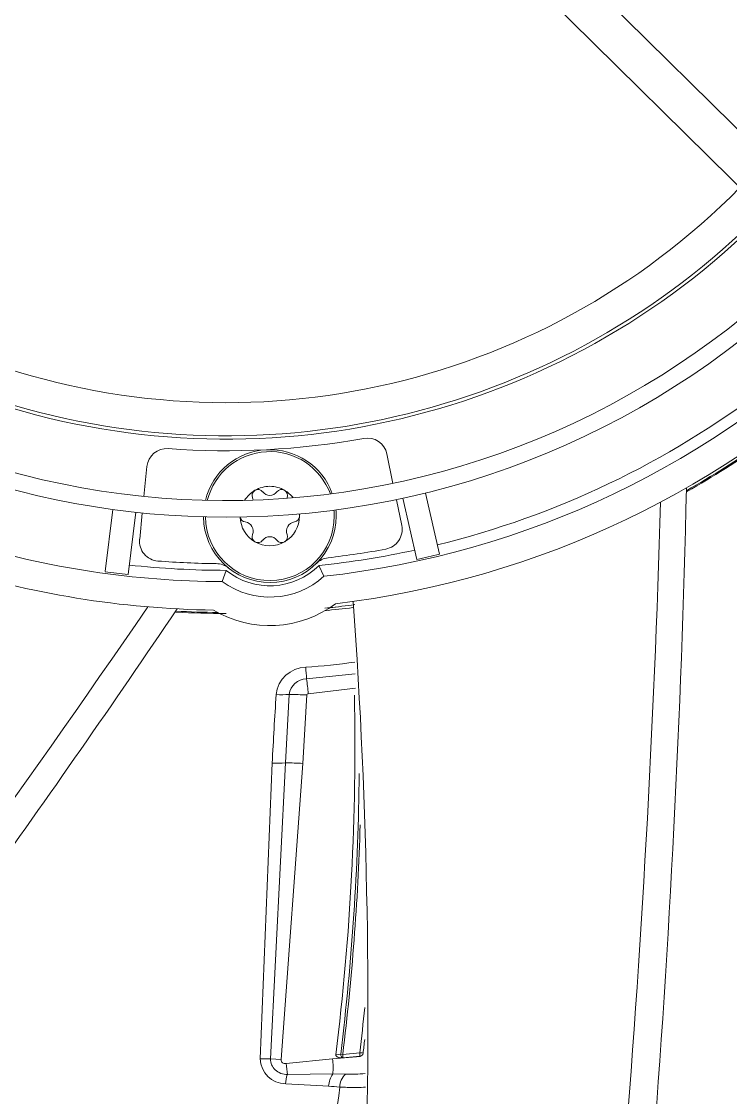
# Model space of a CAD drawing. Header units: millimetres. Extents: x 113490 to 142599, y -20467 to 115.
# Drawn here: x 133647.4 to 133754.2, y -11573.4 to -11411.4 of the extents above; entities that cross this region are included whole.
import ezdxf

# ---------------------------------------------------------------- set-up
doc = ezdxf.new("R2010")
doc.units = ezdxf.units.MM
doc.layers.add('DV3_0', color=7, linetype='Continuous')

msp = doc.modelspace()

# ---------------------------------------------------------------- linework, layer by layer
at = {"layer": 'DV3_0', "color": 7, "linetype": 'Continuous', "lineweight": 15}
for p, q in [((134005.33, -11674.11), (133696.04, -11369.11)), ((133692.48, -11374.03), (134001.15, -11678.41)), ((133702.46, -11476.46), (133703.39, -11480.9)), ((133665.86, -11482.87), (133666.32, -11478.35)), ((133703.9, -11483.35), (133704.7, -11487.23)), ((133707, -11492.34), (133704.87, -11483.14)), ((133710.41, -11491.55), (133708.28, -11482.36)), ((133660, -11494.19), (133661.15, -11484.83)), ((133663.47, -11494.62), (133664.62, -11485.25)), ((133665.22, -11489.3), (133665.61, -11485.36)), ((133692.24, -11493.26), (133692.99, -11494.89)), ((133677.66, -11495.69), (133678.24, -11493.99)), ((133690.36, -11510.34), (133697.68, -11509.58)), ((133687.21, -11522.99), (133687.75, -11512.69)), ((133689.8, -11523.07), (133690.4, -11512.75)), ((133690.6, -11512.57), (133697.75, -11511.73)), ((133683.37, -11567.53), (133685.18, -11523)), ((133684.93, -11567.56), (133687.21, -11522.99)), ((133686.53, -11567.67), (133689.8, -11523.07)), ((133694.29, -11567.55), (133687.28, -11568.26)), ((133698.47, -11567.19), (133694.29, -11567.55)), ((133695.5, -11566.84), (133694.77, -11566.93)), ((133695.82, -11566.87), (133695.5, -11566.84)), ((133698.37, -11566.62), (133695.82, -11566.87)), ((133698.4, -11567.15), (133695.83, -11567.39)), ((133694.31, -11569.83), (133687.47, -11569.93)), ((133696.21, -11569.86), (133694.31, -11569.83)), ((133693.7, -11571.66), (133687.22, -11571.31))]:
    msp.add_line(p, q, dxfattribs=at)
at = {"layer": 'DV3_0', "color": 7, "linetype": 'Continuous', "lineweight": 20}
msp.add_line((133686.53, -11567.67), (133684.93, -11567.56), dxfattribs=at)
for centre, radius, start, end in [((133678.24, -11359.99), 108.75, 249.0395, 315.4011), ((133678.24, -11359.99), 140.35, 299.6151, 310.5445), ((133684.83, -11485.82), 9.71, 20.0694, 165.9306), ((133684.83, -11485.82), 9.71, 0, 5.2074), ((133684.83, -11485.82), 9.71, 180.7926, 0), ((133678.24, -11359.99), 140.35, 266.9096, 269.4932), ((133690.36, -11512.96), 2.62, 89.8439, 174.0643), ((133686.11, -11505.58), 17.45, 266.9497, 273.595), ((133687.14, -11571.71), 48.72, 86.8807, 89.9289), ((133687.25, -11567.42), 3.88, 181.5118, 269.5572), ((133697.16, -11571.81), 3.47, 145.1788, 177.5249)]:
    msp.add_arc(centre, radius, start, end, dxfattribs=at)
at = {"layer": 'DV3_0', "color": 7, "linetype": 'Continuous', "lineweight": 15}
for centre, radius, start, end in [((133678.24, -11359.99), 114.25, 251.4688, 315.1695), ((133678.24, -11359.99), 113.75, 252.7316, 315.086), ((133678.24, -11359.99), 123.5, 226.1082, 316.2428), ((133678.24, -11359.99), 126, 270, 315.2026), ((133678.24, -11359.99), 126, 228.4752, 270), ((133678.24, -11359.99), 135.7, 276.2429, 314.7571), ((133678.24, -11359.99), 140, 276.7677, 314.2323), ((133678.24, -11359.99), 134, 283.7483, 307.2517), ((133678.24, -11359.99), 140.5, 299.6325, 310.6019), ((133678.24, -11359.99), 116, 265.6946, 280.3054), ((133699.53, -11477.07), 3, 11.75, 100.3054), ((133669.3, -11478.65), 3, 85.6946, 174.25), ((133684.83, -11485.82), 10, 19.6905, 166.3095), ((133684.83, -11485.82), 4.48, 120, 148.1887), ((133683.04, -11482.72), 0.895, 120, 202.4776), ((133684.83, -11485.82), 4.48, 90, 120), ((133683.04, -11482.72), 0.895, 37.5224, 120), ((133684.83, -11485.82), 4.48, 60, 90), ((133686.62, -11482.72), 0.895, 60, 142.4776), ((133684.83, -11485.82), 4.47, 37.8113, 60), ((133686.62, -11482.72), 0.895, 337.5224, 60), ((131907.2, -11439.15), 1840.9, 355.49356, 358.67872), ((133680.96, -11483.58), 1.36, 6.618, 22.4776), ((133684.83, -11481.34), 1.36, 217.5224, 322.4776), ((133688.71, -11483.58), 1.36, 157.5224, 161.5363), ((133684.83, -11485.82), 10, 0, 5.2742), ((131823.17, -11426.96), 1921.39, 355.27432, 358.30683), ((133684.83, -11485.82), 10, 180.7258, 0), ((133684.83, -11485.82), 4.48, 181.9825, 240), ((133681.25, -11485.82), 0.895, 189.9487, 262.4776), ((133680.96, -11488.06), 1.36, 337.5224, 82.4776), ((133684.83, -11485.82), 4.47, 300, 0), ((133688.71, -11488.06), 1.36, 97.5224, 202.4776), ((133688.41, -11485.82), 0.895, 277.5224, 0), ((133688.41, -11485.82), 0.895, 0, 20.2402), ((133684.83, -11485.82), 4.47, 0, 4.0175), ((133701.77, -11487.84), 3, 280.4277, 11.75), ((133678.24, -11359.99), 135.7, 253.0696, 269.7571), ((133668.2, -11489.6), 3, 174.25, 265.5723), ((133683.04, -11488.92), 0.895, 157.5224, 240), ((133683.04, -11488.92), 0.895, 240, 322.4776), ((133684.83, -11485.82), 4.47, 240, 300), ((133684.83, -11490.29), 1.36, 37.5224, 142.4776), ((133686.62, -11488.92), 0.895, 217.5224, 300), ((133686.62, -11488.92), 0.895, 300, 22.4776), ((133678.24, -11359.99), 134, 275.9991, 282.2517), ((133678.24, -11359.99), 133, 276.6363, 280.4277), ((133678.24, -11359.99), 140, 252.2495, 269.2323), ((133678.24, -11359.99), 134, 263.7483, 270.0009), ((133678.24, -11359.99), 133, 265.5723, 269.3637), ((133676.73, -11495.98), 3, 51.432, 89.3637), ((133684.83, -11485.82), 10.5, 231.1098, 314.8902), ((133693.96, -11495.08), 3, 96.6363, 134.568), ((133684.83, -11485.82), 12.2, 234.0148, 311.9852), ((132081.45, -10413.41), 1921.39, 322.53383, 325.57983), ((132145.55, -10469.09), 1840.9, 322.75622, 325.95172), ((133684.83, -11485.82), 16.5, 239.1138, 306.8862), ((133680.63, -11363.74), 136.89, 275.2143, 277.0138), ((133678.24, -11359.99), 140.5, 276.0812, 276.7288), ((133678.24, -11359.99), 140.5, 276.3104, 277.9407), ((132827.37, -11560.89), 872.25, 357.96174, 4.0905), ((133678.24, -11359.99), 140.5, 266.9058, 270), ((133683.83, -11410.05), 98.73, 273.729, 278.0386), ((133690.38, -11513.2), 4.63, 91.677, 173.6961), ((133745.77, -11505.79), 55.59, 182.8759, 184.6923), ((133668.1, -11513.86), 22.54, 3.2928, 8.9994), ((134538.35, -11567.42), 854.32, 176.32767, 177.02013), ((133686.71, -11497.93), 14.79, 266.4086, 274.0242), ((133688.08, -11552.82), 40.13, 86.6778, 90.4706), ((133690.61, -11512.78), 0.209, 91.4679, 174.3439), ((133321.53, -11520.48), 376.12, 352.907, 1.1721), ((133678.24, -11359.99), 233.5, 225.7814, 315.7154), ((133320.45, -11520.81), 377.87, 353.0031, 359.425), ((133678.24, -11359.99), 236, 270, 315.2644), ((133320.17, -11520.91), 378.45, 353.0249, 358.275), ((133678.24, -11359.99), 236, 227.0266, 270), ((133321.02, -11521.14), 380.09, 353.1278, 354.1591), ((133321.44, -11521.03), 380.2, 353.0998, 353.4128), ((133684.9, -11533.26), 34.3, 267.44, 270.0482), ((133682.22, -11568.79), 12.14, 355.0591, 5.8733), ((133695.99, -11567.02), 2.42, 356.9375, 9.4378), ((133698.37, -11566.62), 0.525, 273.0385, 351.1166), ((133675.37, -11570.46), 12.11, 2.5011, 10.4819), ((133692.07, -11571.48), 4.86, 161.4487, 177.9536), ((133698.08, -11571.83), 2.71, 133.5995, 179.149), ((133676.54, -11807.97), 236.93, 85.4419, 85.8481)]:
    msp.add_arc(centre, radius, start, end, dxfattribs=at)
for centre, major_axis in [((133707.79, -11487.99), (-21.26, -4.91)), ((133662.23, -11490.38), (-21.65, 2.66))]:
    msp.add_ellipse(centre, major_axis=major_axis, ratio=0.186545, start_param=1.490488, end_param=1.651105, dxfattribs=at)
at = {"layer": 'DV3_0', "color": 7, "linetype": 'Continuous', "lineweight": 20}
for points, knots in [([(133687.47, -11569.93), (133686.8, -11569.92), (133686.13, -11569.65), (133685.18, -11568.78), (133684.9, -11568.17), (133684.93, -11567.56)], [0, 0, 0, 0, 0.5, 0.5, 1, 1, 1, 1]), ([(133687.28, -11568.26), (133687.08, -11568.29), (133686.89, -11568.24), (133686.67, -11568.08), (133686.61, -11568.01), (133686.54, -11567.85), (133686.52, -11567.76), (133686.53, -11567.67)], [0, 0, 0, 0, 0.5, 0.5, 0.75, 0.75, 1, 1, 1, 1])]:
    msp.add_open_spline(points, degree=3, knots=knots, dxfattribs=at)
at = {"layer": 'DV3_0', "color": 7, "linetype": 'Continuous', "lineweight": 15}
for points, knots in [([(133695.83, -11567.39), (133695.8, -11567.39), (133695.73, -11567.4), (133695.62, -11567.4), (133695.47, -11567.39), (133695.29, -11567.37), (133695.1, -11567.31), (133694.93, -11567.23), (133694.81, -11567.12), (133694.77, -11567.01), (133694.77, -11566.96), (133694.77, -11566.94), (133694.77, -11566.93)], [0, 0, 0, 0, 0.08278, 0.165389, 0.248062, 0.443792, 0.593935, 0.723408, 0.894535, 0.953456, 0.978085, 1, 1, 1, 1]), ([(133695.83, -11567.39), (133695.76, -11567.39), (133695.68, -11567.33), (133695.55, -11567.13), (133695.51, -11566.98), (133695.5, -11566.84)], [0, 0, 0, 0, 0.5, 0.5, 1, 1, 1, 1]), ([(133695.82, -11566.87), (133695.83, -11567), (133695.84, -11567.13), (133695.85, -11567.32), (133695.85, -11567.39), (133695.83, -11567.39)], [0, 0, 0, 0, 0.5, 0.5, 1, 1, 1, 1]), ([(133698.37, -11566.62), (133698.51, -11566.64), (133698.65, -11566.65), (133698.85, -11566.68), (133698.9, -11566.7), (133698.89, -11566.7)], [0, 0, 0, 0, 0.5, 0.5, 1, 1, 1, 1]), ([(133699.26, -11571.82), (133698.83, -11571.84), (133697.91, -11571.86), (133696.61, -11571.86), (133695.75, -11571.81), (133695.37, -11571.79)], [0.7868458, 0.7868458, 0.7868458, 0.7868458, 0.8588357, 0.9383549, 1, 1, 1, 1])]:
    msp.add_open_spline(points, degree=3, knots=knots, dxfattribs=at)
for points in [[(133699.2, -11569.77), (133698.2, -11569.84), (133697.18, -11569.88), (133696.21, -11569.86)], [(133695.37, -11571.79), (133694.53, -11578.84), (133693.65, -11585.82), (133692.75, -11592.73)]]:
    msp.add_open_spline(points, degree=3, dxfattribs=at)

doc.saveas('drawing.dxf')
